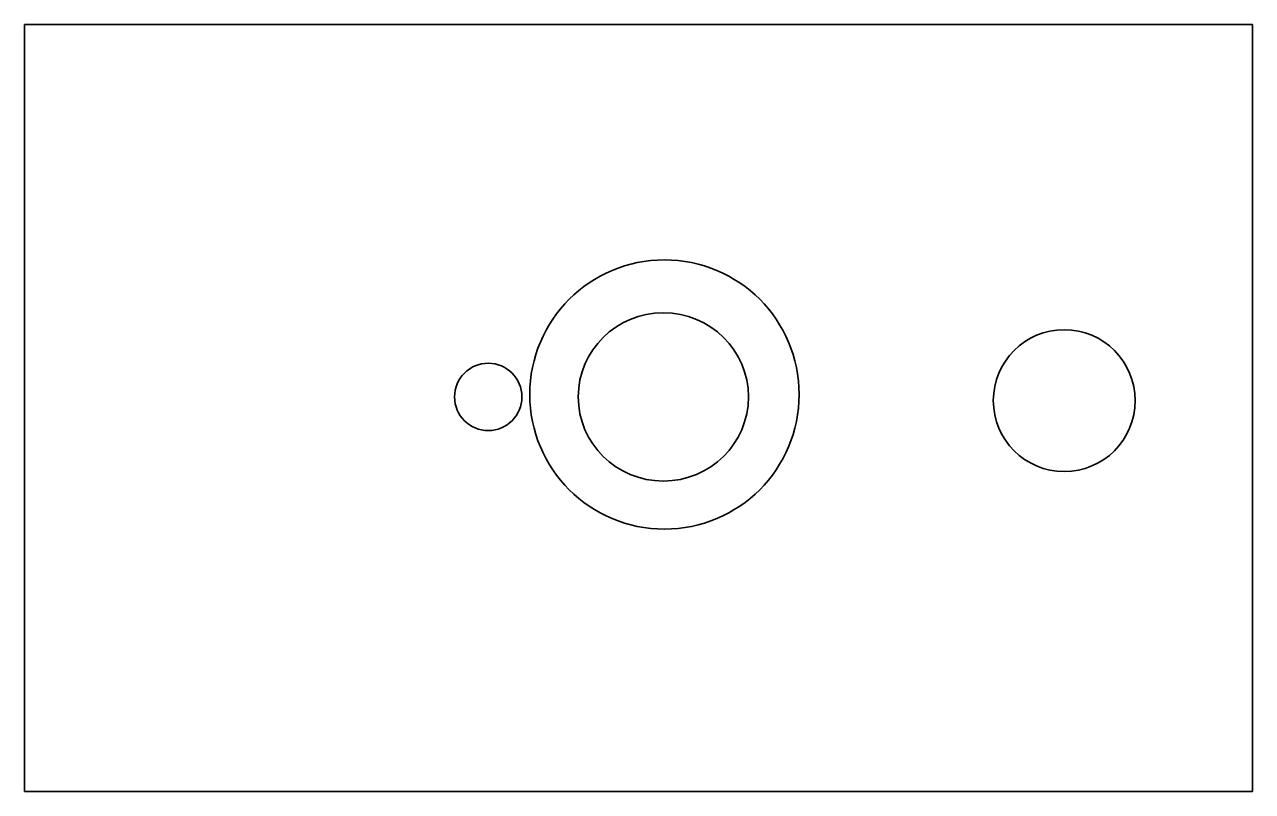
# Model space of a CAD drawing. Header units: inches. Extents: x 253.5 to 308.2, y -49.1 to -14.9.
import ezdxf

# ---------------------------------------------------------------- set-up
doc = ezdxf.new("R2010")
doc.units = ezdxf.units.IN
doc.header["$MEASUREMENT"] = 0
doc.layers.add('Layer 1', color=7, linetype='Continuous')

# ---------------------------------------------------------------- blocks, each defined once
blk = doc.blocks.new('block 2')
at = {"layer": 'Layer 1', "color": 1, "lineweight": 35, "true_color": 0xff0000}
for points in [[(285.778, -31.481), (285.778, -33.552), (284.081, -35.231), (281.987, -35.231), (279.894, -35.231), (278.197, -33.552), (278.197, -31.481), (278.197, -29.409), (279.894, -27.731), (281.987, -27.731), (284.081, -27.731), (285.778, -29.409), (285.778, -31.481)], [(275.687, -31.481), (275.687, -32.309), (275.015, -32.981), (274.187, -32.981), (273.358, -32.981), (272.687, -32.309), (272.687, -31.481), (272.687, -30.652), (273.358, -29.981), (274.187, -29.981), (275.015, -29.981), (275.687, -30.652), (275.687, -31.481)]]:
    blk.add_open_spline(points, degree=3, knots=[0, 0, 0, 0, 1, 1, 1, 2, 2, 2, 3, 3, 3, 4, 4, 4, 4], dxfattribs=at)

msp = doc.modelspace()

# ---------------------------------------------------------------- linework, layer by layer
at = {"layer": 'Layer 1', "color": 1, "lineweight": 35, "true_color": 0xff0000}
msp.add_lwpolyline([(308.23, -49.064), (253.531, -49.064), (253.531, -14.886), (308.23, -14.886), (308.23, -49.064)], dxfattribs=at)
for points in [[(288.037, -31.373), (288.037, -34.687), (285.351, -37.373), (282.037, -37.373), (278.723, -37.373), (276.037, -34.687), (276.037, -31.373), (276.037, -28.06), (278.723, -25.373), (282.037, -25.373), (285.351, -25.373), (288.037, -28.06), (288.037, -31.373)], [(303.006, -31.647), (303.006, -33.392), (301.591, -34.807), (299.846, -34.807), (298.101, -34.807), (296.686, -33.392), (296.686, -31.647), (296.686, -29.902), (298.101, -28.487), (299.846, -28.487), (301.591, -28.487), (303.006, -29.902), (303.006, -31.647)]]:
    msp.add_open_spline(points, degree=3, knots=[0, 0, 0, 0, 1, 1, 1, 2, 2, 2, 3, 3, 3, 4, 4, 4, 4], dxfattribs=at)

# ---------------------------------------------------------------- block references
at = {"layer": 'Layer 1'}
msp.add_blockref('block 2', (0, 0), dxfattribs=at)

doc.saveas('drawing.dxf')
